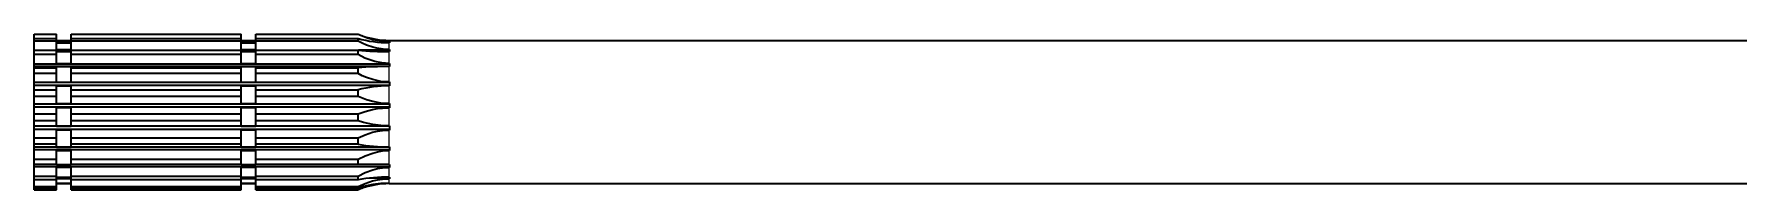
# Model space of a CAD drawing. Extents: x -858 to 594, y 0 to 420.
# Drawn here: x -858 to -132, y 143 to 209 of the extents above; entities that cross this region are included whole.
import ezdxf

# ---------------------------------------------------------------- set-up
doc = ezdxf.new("R2010")
doc.units = 0

msp = doc.modelspace()

# ---------------------------------------------------------------- linework, layer by layer
at = {"color": 7, "lineweight": 35, "ltscale": 0.005016}
for p, q in [((-857.680969, 208.838867), (-857.680969, 209.03952)), ((-848.155945, 208.838867), (-848.155945, 209.03952)), ((-841.906982, 208.838867), (-841.906982, 209.03952)), ((-769.516968, 208.838867), (-769.516968, 209.03952)), ((-763.267944, 208.838867), (-763.267944, 209.03952)), ((-719.755981, 208.838867), (-719.755981, 209.03952))]:
    msp.add_line(p, q, dxfattribs=at)
at = {"color": 7, "lineweight": 35, "ltscale": 0.238126}
for p, q in [((-857.680969, 209.03952), (-848.155945, 209.03952)), ((-848.155945, 208.838867), (-857.680969, 208.838867)), ((-857.680969, 207.176407), (-848.155945, 207.176407)), ((-848.155945, 206.07608), (-857.680969, 206.07608)), ((-857.680969, 202.251892), (-848.155945, 202.251892)), ((-848.155945, 200.359604), (-857.680969, 200.359604)), ((-857.680969, 194.748062), (-848.155945, 194.748062)), ((-848.155945, 192.249023), (-857.680969, 192.249023)), ((-857.680969, 185.399399), (-848.155945, 185.399399)), ((-848.155945, 182.538254), (-857.680969, 182.538254)), ((-857.680969, 175.121048), (-848.155945, 175.121048)), ((-848.155945, 172.177856), (-857.680969, 172.177856)), ((-857.680969, 164.919113), (-848.155945, 164.919113)), ((-848.155945, 162.181961), (-857.680969, 162.181961)), ((-857.680969, 155.792236), (-848.155945, 155.792236)), ((-848.155945, 153.529068), (-857.680969, 153.529068)), ((-857.680969, 148.633804), (-848.155945, 148.633804)), ((-848.155945, 147.066162), (-857.680969, 147.066162)), ((-857.680969, 144.144562), (-848.155945, 144.144562)), ((-848.155945, 143.425888), (-857.680969, 143.425888)), ((-857.680969, 142.763916), (-848.155945, 142.763916))]:
    msp.add_line(p, q, dxfattribs=at)
at = {"color": 7, "lineweight": 35, "ltscale": 0.041562}
for p, q in [((-857.680969, 207.176392), (-857.680969, 208.838867)), ((-848.155945, 207.176392), (-848.155945, 208.838867)), ((-841.906982, 207.176392), (-841.906982, 208.838867)), ((-769.516968, 207.176392), (-769.516968, 208.838867)), ((-763.267944, 207.176392), (-763.267944, 208.838867))]:
    msp.add_line(p, q, dxfattribs=at)
at = {"color": 7, "lineweight": 35, "ltscale": 0.027508}
for p, q in [((-857.680969, 206.07608), (-857.680969, 207.176407)), ((-848.155945, 206.07608), (-848.155945, 207.176407)), ((-841.906982, 206.07608), (-841.906982, 207.176407)), ((-769.516968, 206.07608), (-769.516968, 207.176407)), ((-763.267944, 206.07608), (-763.267944, 207.176407)), ((-719.755981, 206.07608), (-719.755981, 207.176407))]:
    msp.add_line(p, q, dxfattribs=at)
at = {"color": 7, "lineweight": 35, "ltscale": 0.09604}
for p, q in [((-857.680969, 202.234467), (-857.680969, 206.07608)), ((-857.680969, 188.40741), (-857.680969, 192.249023))]:
    msp.add_line(p, q, dxfattribs=at)
at = {"color": 7, "lineweight": 35, "ltscale": 0.156224}
for p, q in [((-848.155945, 206.348877), (-841.906982, 206.348877)), ((-848.155945, 205.759644), (-841.906982, 205.759644)), ((-841.906982, 205.571014), (-848.155945, 205.571014)), ((-848.155945, 205.377808), (-841.906982, 205.377808)), ((-848.155945, 202.456223), (-841.906982, 202.456223)), ((-841.906982, 202.234467), (-848.155945, 202.234467)), ((-848.155945, 201.577896), (-841.906982, 201.577896)), ((-848.155945, 196.553452), (-841.906982, 196.553452)), ((-848.155945, 195.264603), (-841.906982, 195.264603)), ((-848.155945, 188.629166), (-841.906982, 188.629166)), ((-848.155945, 187.055954), (-841.906982, 187.055954)), ((-848.155945, 179.459015), (-841.906982, 179.459015)), ((-848.155945, 177.755447), (-841.906982, 177.755447)), ((-848.155945, 169.940659), (-841.906982, 169.940659)), ((-848.155945, 168.273483), (-841.906982, 168.273483)), ((-848.155945, 161.005798), (-841.906982, 161.005798)), ((-848.155945, 159.538223), (-841.906982, 159.538223)), ((-848.155945, 153.529068), (-841.906982, 153.529068)), ((-848.155945, 152.404739), (-841.906982, 152.404739)), ((-848.155945, 148.242325), (-841.906982, 148.242325)), ((-841.906982, 147.781219), (-848.155945, 147.781219)), ((-848.155945, 147.571289), (-841.906982, 147.571289)), ((-848.155945, 145.663071), (-841.906982, 145.663071)), ((-848.155945, 145.511032), (-841.906982, 145.511032)), ((-848.155945, 145.454559), (-841.906982, 145.454559))]:
    msp.add_line(p, q, dxfattribs=at)
at = {"color": 7, "lineweight": 35, "ltscale": 0.090496}
for p, q in [((-848.155945, 202.456223), (-848.155945, 206.07608)), ((-841.906982, 202.456223), (-841.906982, 206.07608)), ((-769.516968, 202.456223), (-769.516968, 206.07608)), ((-763.267944, 202.456223), (-763.267944, 206.07608)), ((-848.155945, 188.629166), (-848.155945, 192.249023)), ((-841.906982, 188.629166), (-841.906982, 192.249023)), ((-769.516968, 188.629166), (-769.516968, 192.249023)), ((-763.267944, 188.629166), (-763.267944, 192.249023))]:
    msp.add_line(p, q, dxfattribs=at)
at = {"color": 7, "lineweight": 35}
for p, q in [((-841.906982, 209.03952), (-769.516968, 209.03952)), ((-769.516968, 208.838867), (-841.906982, 208.838867)), ((-841.906982, 207.176407), (-769.516968, 207.176407)), ((-769.516968, 206.07608), (-841.906982, 206.07608)), ((-763.267944, 209.03952), (-719.755981, 209.03952)), ((-719.755981, 208.838867), (-763.267944, 208.838867)), ((-763.267944, 207.176407), (-719.755981, 207.176407)), ((-719.755981, 206.07608), (-763.267944, 206.07608)), ((-706.497375, 206.381714), (86.135406, 206.381714)), ((-706.420959, 196.320297), (-857.680969, 196.320297)), ((-841.906982, 202.251892), (-769.516968, 202.251892)), ((-769.516968, 200.359604), (-841.906982, 200.359604)), ((-763.267944, 202.251892), (-719.755981, 202.251892)), ((-719.755981, 200.359604), (-763.267944, 200.359604)), ((-706.420959, 195.296249), (-857.680969, 195.296249)), ((-841.906982, 194.748062), (-769.516968, 194.748062)), ((-769.516968, 192.249023), (-841.906982, 192.249023)), ((-763.267944, 194.748062), (-719.755981, 194.748062)), ((-719.755981, 192.249023), (-763.267944, 192.249023)), ((-706.420959, 188.40741), (-857.680969, 188.40741)), ((-706.420959, 187.15744), (-857.680969, 187.15744)), ((-841.906982, 185.399399), (-769.516968, 185.399399)), ((-769.516968, 182.538254), (-841.906982, 182.538254)), ((-763.267944, 185.399399), (-719.755981, 185.399399)), ((-719.755981, 182.538254), (-763.267944, 182.538254)), ((-706.420959, 179.270386), (-857.680969, 179.270386)), ((-706.420959, 177.916824), (-857.680969, 177.916824)), ((-841.906982, 175.121048), (-769.516968, 175.121048)), ((-763.267944, 175.121048), (-719.755981, 175.121048)), ((-706.420959, 169.803604), (-857.680969, 169.803604)), ((-706.420959, 168.478973), (-857.680969, 168.478973)), ((-769.516968, 172.177856), (-841.906982, 172.177856)), ((-719.755981, 172.177856), (-763.267944, 172.177856)), ((-706.420959, 160.933746), (-857.680969, 160.933746)), ((-706.420959, 159.7677), (-857.680969, 159.7677)), ((-841.906982, 164.919113), (-769.516968, 164.919113)), ((-769.516968, 162.181961), (-841.906982, 162.181961)), ((-763.267944, 164.919113), (-719.755981, 164.919113)), ((-719.755981, 162.181961), (-763.267944, 162.181961)), ((-706.420959, 152.635742), (-857.680969, 152.635742)), ((-841.906982, 155.792236), (-769.516968, 155.792236)), ((-769.516968, 153.529068), (-841.906982, 153.529068)), ((-763.267944, 155.792236), (-719.755981, 155.792236)), ((-719.755981, 153.529068), (-763.267944, 153.529068)), ((-841.906982, 148.633804), (-769.516968, 148.633804)), ((-769.516968, 147.066162), (-841.906982, 147.066162)), ((-763.267944, 148.633804), (-719.755981, 148.633804)), ((-719.755981, 147.066162), (-763.267944, 147.066162)), ((-706.497375, 145.421722), (86.135406, 145.421722)), ((-841.906982, 144.144562), (-769.516968, 144.144562)), ((-769.516968, 143.425888), (-841.906982, 143.425888)), ((-841.906982, 142.763916), (-769.516968, 142.763916)), ((-763.267944, 144.144562), (-719.755981, 144.144562)), ((-719.755981, 143.425888), (-763.267944, 143.425888)), ((-763.267944, 142.763916), (-719.755981, 142.763916))]:
    msp.add_line(p, q, dxfattribs=at)
at = {"color": 7, "lineweight": 35, "ltscale": 0.156226}
for p, q in [((-769.516968, 206.348877), (-763.267944, 206.348877)), ((-769.516968, 205.759644), (-763.267944, 205.759644)), ((-763.267944, 205.571014), (-769.516968, 205.571014)), ((-769.516968, 205.377808), (-763.267944, 205.377808)), ((-769.516968, 202.456223), (-763.267944, 202.456223)), ((-763.267944, 202.234467), (-769.516968, 202.234467)), ((-769.516968, 201.577896), (-763.267944, 201.577896)), ((-769.516968, 196.553452), (-763.267944, 196.553452)), ((-769.516968, 195.264603), (-763.267944, 195.264603)), ((-769.516968, 188.629166), (-763.267944, 188.629166)), ((-769.516968, 187.055954), (-763.267944, 187.055954)), ((-769.516968, 179.459015), (-763.267944, 179.459015)), ((-769.516968, 177.755447), (-763.267944, 177.755447)), ((-769.516968, 169.940659), (-763.267944, 169.940659)), ((-769.516968, 168.273483), (-763.267944, 168.273483)), ((-769.516968, 161.005798), (-763.267944, 161.005798)), ((-769.516968, 159.538223), (-763.267944, 159.538223)), ((-769.516968, 153.529068), (-763.267944, 153.529068)), ((-769.516968, 152.404739), (-763.267944, 152.404739)), ((-769.516968, 148.242325), (-763.267944, 148.242325)), ((-763.267944, 147.781219), (-769.516968, 147.781219)), ((-769.516968, 147.571289), (-763.267944, 147.571289)), ((-769.516968, 145.663071), (-763.267944, 145.663071)), ((-769.516968, 145.511032), (-763.267944, 145.511032)), ((-769.516968, 145.454559), (-763.267944, 145.454559))]:
    msp.add_line(p, q, dxfattribs=at)
at = {"color": 7, "lineweight": 35, "ltscale": 0.106023}
msp.add_line((-706.420959, 205.571014), (-710.661865, 205.571014), dxfattribs=at)
at = {"color": 7, "lineweight": 13, "ltscale": 0.014573}
msp.add_line((-706.497375, 205.798782), (-706.497375, 206.381714), dxfattribs=at)
at = {"color": 7, "lineweight": 35, "ltscale": 0.00191}
for p, q in [((-706.420959, 205.798782), (-706.497375, 205.798782)), ((-706.497375, 205.400665), (-706.420959, 205.400665)), ((-706.420959, 202.502228), (-706.497375, 202.502228)), ((-706.497375, 201.586456), (-706.420959, 201.586456)), ((-706.420959, 196.601837), (-706.497375, 196.601837)), ((-706.497375, 195.258041), (-706.420959, 195.258041)), ((-706.420959, 188.675171), (-706.497375, 188.675171)), ((-706.497375, 187.034897), (-706.420959, 187.034897)), ((-706.420959, 179.498154), (-706.497375, 179.498154)), ((-706.497375, 177.721954), (-706.420959, 177.721954)), ((-706.420959, 169.969086), (-706.497375, 169.969086)), ((-706.497375, 168.23085), (-706.420959, 168.23085)), ((-706.420959, 161.020752), (-706.497375, 161.020752)), ((-706.497375, 159.490601), (-706.420959, 159.490601)), ((-706.420959, 153.529068), (-706.497375, 153.529068)), ((-706.497375, 152.356812), (-706.420959, 152.356812)), ((-706.420959, 148.227371), (-706.497375, 148.227371)), ((-706.497375, 147.52774), (-706.420959, 147.52774)), ((-706.420959, 145.634644), (-706.497375, 145.634644)), ((-706.497375, 145.47612), (-706.420959, 145.47612))]:
    msp.add_line(p, q, dxfattribs=at)
at = {"color": 7, "lineweight": 13, "ltscale": 0.072461}
msp.add_line((-706.497375, 202.502228), (-706.497375, 205.400665), dxfattribs=at)
at = {"color": 7, "lineweight": 35, "ltscale": 0.009953}
msp.add_line((-706.420959, 205.798782), (-706.420959, 205.400665), dxfattribs=at)
at = {"color": 7, "lineweight": 35, "ltscale": 0.047307}
for p, q in [((-857.680969, 200.359604), (-857.680969, 202.251892)), ((-848.155945, 200.359604), (-848.155945, 202.251892)), ((-841.906982, 200.359604), (-841.906982, 202.251892)), ((-769.516968, 200.359604), (-769.516968, 202.251892)), ((-763.267944, 200.359604), (-763.267944, 202.251892)), ((-719.755981, 200.359604), (-719.755981, 202.251892))]:
    msp.add_line(p, q, dxfattribs=at)
at = {"color": 7, "lineweight": 35, "ltscale": 0.100983}
msp.add_line((-857.680969, 196.320297), (-857.680969, 200.359604), dxfattribs=at)
at = {"color": 7, "lineweight": 35, "ltscale": 0.025601}
msp.add_line((-857.680969, 195.296249), (-857.680969, 196.320297), dxfattribs=at)
at = {"color": 7, "lineweight": 35, "ltscale": 0.095154}
for p, q in [((-848.155945, 196.553452), (-848.155945, 200.359604)), ((-841.906982, 196.553452), (-841.906982, 200.359604)), ((-769.516968, 196.553452), (-769.516968, 200.359604)), ((-763.267944, 196.553452), (-763.267944, 200.359604))]:
    msp.add_line(p, q, dxfattribs=at)
at = {"color": 7, "lineweight": 35, "ltscale": 0.32926}
msp.add_line((-706.420959, 202.234467), (-719.59137, 202.234467), dxfattribs=at)
at = {"color": 7, "lineweight": 13, "ltscale": 0.124615}
msp.add_line((-706.497375, 196.601837), (-706.497375, 201.586456), dxfattribs=at)
at = {"color": 7, "lineweight": 35, "ltscale": 0.022894}
msp.add_line((-706.420959, 202.502228), (-706.420959, 201.586456), dxfattribs=at)
at = {"color": 7, "lineweight": 35, "ltscale": 0.033595}
msp.add_line((-706.420959, 196.601837), (-706.420959, 195.258041), dxfattribs=at)
at = {"color": 7, "lineweight": 35, "ltscale": 0.013705}
msp.add_line((-857.680969, 194.748062), (-857.680969, 195.296249), dxfattribs=at)
at = {"color": 7, "lineweight": 35, "ltscale": 0.030802}
for p, q in [((-857.680969, 193.515991), (-857.680969, 194.748062)), ((-848.155945, 193.515991), (-848.155945, 194.748062)), ((-841.906982, 193.515991), (-841.906982, 194.748062)), ((-769.516968, 193.515991), (-769.516968, 194.748062)), ((-763.267944, 193.515991), (-763.267944, 194.748062)), ((-719.755981, 193.515991), (-719.755981, 194.748062))]:
    msp.add_line(p, q, dxfattribs=at)
at = {"color": 7, "lineweight": 35, "ltscale": 0.031674}
for p, q in [((-857.680969, 192.249023), (-857.680969, 193.515991)), ((-848.155945, 192.249023), (-848.155945, 193.515991)), ((-841.906982, 192.249023), (-841.906982, 193.515991)), ((-769.516968, 192.249023), (-769.516968, 193.515991)), ((-763.267944, 192.249023), (-763.267944, 193.515991)), ((-719.755981, 192.249023), (-719.755981, 193.515991))]:
    msp.add_line(p, q, dxfattribs=at)
at = {"color": 7, "lineweight": 35, "ltscale": 0.012914}
for p, q in [((-848.155945, 194.748062), (-848.155945, 195.264603)), ((-841.906982, 194.748062), (-841.906982, 195.264603)), ((-769.516968, 194.748062), (-769.516968, 195.264603)), ((-763.267944, 194.748062), (-763.267944, 195.264603))]:
    msp.add_line(p, q, dxfattribs=at)
at = {"color": 7, "lineweight": 13, "ltscale": 0.078983}
msp.add_line((-706.497375, 192.09874), (-706.497375, 195.258041), dxfattribs=at)
at = {"color": 7, "lineweight": 13, "ltscale": 0.085589}
msp.add_line((-706.497375, 188.675171), (-706.497375, 192.09874), dxfattribs=at)
at = {"color": 7, "lineweight": 35, "ltscale": 0.031249}
msp.add_line((-857.680969, 187.15744), (-857.680969, 188.40741), dxfattribs=at)
at = {"color": 7, "lineweight": 35, "ltscale": 0.043951}
msp.add_line((-857.680969, 185.399399), (-857.680969, 187.15744), dxfattribs=at)
at = {"color": 7, "lineweight": 35, "ltscale": 0.071529}
for p, q in [((-857.680969, 182.538254), (-857.680969, 185.399399)), ((-848.155945, 182.538254), (-848.155945, 185.399399)), ((-841.906982, 182.538254), (-841.906982, 185.399399)), ((-769.516968, 182.538254), (-769.516968, 185.399399)), ((-763.267944, 182.538254), (-763.267944, 185.399399)), ((-719.755981, 182.538254), (-719.755981, 185.399399))]:
    msp.add_line(p, q, dxfattribs=at)
at = {"color": 7, "lineweight": 35, "ltscale": 0.081697}
msp.add_line((-857.680969, 179.270386), (-857.680969, 182.538254), dxfattribs=at)
at = {"color": 7, "lineweight": 35, "ltscale": 0.041414}
for p, q in [((-848.155945, 185.399399), (-848.155945, 187.055954)), ((-841.906982, 185.399399), (-841.906982, 187.055954)), ((-769.516968, 185.399399), (-769.516968, 187.055954)), ((-763.267944, 185.399399), (-763.267944, 187.055954))]:
    msp.add_line(p, q, dxfattribs=at)
at = {"color": 7, "lineweight": 35, "ltscale": 0.076981}
for p, q in [((-848.155945, 179.459015), (-848.155945, 182.538254)), ((-841.906982, 179.459015), (-841.906982, 182.538254)), ((-769.516968, 179.459015), (-769.516968, 182.538254)), ((-763.267944, 179.459015), (-763.267944, 182.538254))]:
    msp.add_line(p, q, dxfattribs=at)
at = {"color": 7, "lineweight": 13, "ltscale": 0.188419}
msp.add_line((-706.497375, 179.498154), (-706.497375, 187.034897), dxfattribs=at)
at = {"color": 7, "lineweight": 35, "ltscale": 0.041007}
msp.add_line((-706.420959, 188.675171), (-706.420959, 187.034897), dxfattribs=at)
at = {"color": 7, "lineweight": 35, "ltscale": 0.033839}
msp.add_line((-857.680969, 177.916824), (-857.680969, 179.270386), dxfattribs=at)
at = {"color": 7, "lineweight": 35, "ltscale": 0.069894}
msp.add_line((-857.680969, 175.121048), (-857.680969, 177.916824), dxfattribs=at)
at = {"color": 7, "lineweight": 35, "ltscale": 0.07358}
for p, q in [((-857.680969, 172.177856), (-857.680969, 175.121048)), ((-848.155945, 172.177856), (-848.155945, 175.121048)), ((-841.906982, 172.177856), (-841.906982, 175.121048)), ((-769.516968, 172.177856), (-769.516968, 175.121048)), ((-763.267944, 172.177856), (-763.267944, 175.121048)), ((-719.755981, 172.177856), (-719.755981, 175.121048))]:
    msp.add_line(p, q, dxfattribs=at)
at = {"color": 7, "lineweight": 35, "ltscale": 0.06586}
for p, q in [((-848.155945, 175.121048), (-848.155945, 177.755447)), ((-841.906982, 175.121048), (-841.906982, 177.755447)), ((-769.516968, 175.121048), (-769.516968, 177.755447)), ((-763.267944, 175.121048), (-763.267944, 177.755447))]:
    msp.add_line(p, q, dxfattribs=at)
at = {"color": 7, "lineweight": 13, "ltscale": 0.193822}
msp.add_line((-706.497375, 169.969086), (-706.497375, 177.721954), dxfattribs=at)
at = {"color": 7, "lineweight": 35, "ltscale": 0.044405}
msp.add_line((-706.420959, 179.498154), (-706.420959, 177.721954), dxfattribs=at)
at = {"color": 7, "lineweight": 35, "ltscale": 0.059356}
msp.add_line((-857.680969, 169.803604), (-857.680969, 172.177856), dxfattribs=at)
at = {"color": 7, "lineweight": 35, "ltscale": 0.033116}
msp.add_line((-857.680969, 168.478973), (-857.680969, 169.803604), dxfattribs=at)
at = {"color": 7, "lineweight": 35, "ltscale": 0.088997}
msp.add_line((-857.680969, 164.919113), (-857.680969, 168.478973), dxfattribs=at)
at = {"color": 7, "lineweight": 35, "ltscale": 0.05593}
for p, q in [((-848.155945, 169.940659), (-848.155945, 172.177856)), ((-841.906982, 169.940659), (-841.906982, 172.177856)), ((-769.516968, 169.940659), (-769.516968, 172.177856)), ((-763.267944, 169.940659), (-763.267944, 172.177856))]:
    msp.add_line(p, q, dxfattribs=at)
at = {"color": 7, "lineweight": 35, "ltscale": 0.083859}
for p, q in [((-848.155945, 164.919113), (-848.155945, 168.273483)), ((-841.906982, 164.919113), (-841.906982, 168.273483)), ((-769.516968, 164.919113), (-769.516968, 168.273483)), ((-763.267944, 164.919113), (-763.267944, 168.273483))]:
    msp.add_line(p, q, dxfattribs=at)
at = {"color": 7, "lineweight": 13, "ltscale": 0.180252}
msp.add_line((-706.497375, 161.020752), (-706.497375, 168.23085), dxfattribs=at)
at = {"color": 7, "lineweight": 35, "ltscale": 0.043456}
msp.add_line((-706.420959, 169.969086), (-706.420959, 168.23085), dxfattribs=at)
at = {"color": 7, "lineweight": 35, "ltscale": 0.068429}
for p, q in [((-857.680969, 162.181961), (-857.680969, 164.919113)), ((-848.155945, 162.181961), (-848.155945, 164.919113)), ((-841.906982, 162.181961), (-841.906982, 164.919113)), ((-769.516968, 162.181961), (-769.516968, 164.919113)), ((-763.267944, 162.181961), (-763.267944, 164.919113)), ((-719.755981, 162.181961), (-719.755981, 164.919113))]:
    msp.add_line(p, q, dxfattribs=at)
at = {"color": 7, "lineweight": 35, "ltscale": 0.031205}
msp.add_line((-857.680969, 160.933746), (-857.680969, 162.181961), dxfattribs=at)
at = {"color": 7, "lineweight": 35, "ltscale": 0.029151}
msp.add_line((-857.680969, 159.7677), (-857.680969, 160.933746), dxfattribs=at)
at = {"color": 7, "lineweight": 35, "ltscale": 0.099387}
msp.add_line((-857.680969, 155.792236), (-857.680969, 159.7677), dxfattribs=at)
at = {"color": 7, "lineweight": 35, "ltscale": 0.029404}
for p, q in [((-848.155945, 161.005798), (-848.155945, 162.181961)), ((-841.906982, 161.005798), (-841.906982, 162.181961)), ((-769.516968, 161.005798), (-769.516968, 162.181961)), ((-763.267944, 161.005798), (-763.267944, 162.181961))]:
    msp.add_line(p, q, dxfattribs=at)
at = {"color": 7, "lineweight": 35, "ltscale": 0.038254}
msp.add_line((-706.420959, 161.020752), (-706.420959, 159.490601), dxfattribs=at)
at = {"color": 7, "lineweight": 35, "ltscale": 0.056579}
for p, q in [((-857.680969, 153.529068), (-857.680969, 155.792236)), ((-848.155945, 153.529068), (-848.155945, 155.792236)), ((-841.906982, 153.529068), (-841.906982, 155.792236)), ((-769.516968, 153.529068), (-769.516968, 155.792236)), ((-763.267944, 153.529068), (-763.267944, 155.792236)), ((-719.755981, 153.529068), (-719.755981, 155.792236))]:
    msp.add_line(p, q, dxfattribs=at)
at = {"color": 7, "lineweight": 35, "ltscale": 0.022333}
msp.add_line((-857.680969, 152.635742), (-857.680969, 153.529068), dxfattribs=at)
at = {"color": 7, "lineweight": 35, "ltscale": 0.100048}
msp.add_line((-857.680969, 148.633804), (-857.680969, 152.635742), dxfattribs=at)
at = {"color": 7, "lineweight": 35, "ltscale": 0.09365}
for p, q in [((-848.155945, 155.792236), (-848.155945, 159.538223)), ((-841.906982, 155.792236), (-841.906982, 159.538223)), ((-769.516968, 155.792236), (-769.516968, 159.538223)), ((-763.267944, 155.792236), (-763.267944, 159.538223))]:
    msp.add_line(p, q, dxfattribs=at)
at = {"color": 7, "lineweight": 35, "ltscale": 0.331465}
msp.add_line((-706.497375, 153.529068), (-719.755981, 153.529068), dxfattribs=at)
at = {"color": 7, "lineweight": 13, "ltscale": 0.149038}
msp.add_line((-706.497375, 153.529068), (-706.497375, 159.490601), dxfattribs=at)
at = {"color": 7, "lineweight": 35, "ltscale": 0.029306}
msp.add_line((-706.420959, 153.529068), (-706.420959, 152.356812), dxfattribs=at)
at = {"color": 7, "lineweight": 35, "ltscale": 0.039191}
for p, q in [((-857.680969, 147.066162), (-857.680969, 148.633804)), ((-848.155945, 147.066162), (-848.155945, 148.633804)), ((-841.906982, 147.066162), (-841.906982, 148.633804)), ((-769.516968, 147.066162), (-769.516968, 148.633804)), ((-763.267944, 147.066162), (-763.267944, 148.633804)), ((-719.755981, 147.066162), (-719.755981, 148.633804))]:
    msp.add_line(p, q, dxfattribs=at)
at = {"color": 7, "lineweight": 35, "ltscale": 0.07304}
for p, q in [((-857.680969, 144.144562), (-857.680969, 147.066162)), ((-848.155945, 144.144562), (-848.155945, 147.066162)), ((-841.906982, 144.144562), (-841.906982, 147.066162)), ((-769.516968, 144.144562), (-769.516968, 147.066162)), ((-763.267944, 144.144562), (-763.267944, 147.066162))]:
    msp.add_line(p, q, dxfattribs=at)
at = {"color": 7, "lineweight": 35, "ltscale": 0.094273}
for p, q in [((-848.155945, 148.633804), (-848.155945, 152.404739)), ((-841.906982, 148.633804), (-841.906982, 152.404739)), ((-769.516968, 148.633804), (-769.516968, 152.404739)), ((-763.267944, 148.633804), (-763.267944, 152.404739))]:
    msp.add_line(p, q, dxfattribs=at)
at = {"color": 7, "lineweight": 35, "ltscale": 0.208813}
msp.add_line((-706.420959, 147.781219), (-714.773499, 147.781219), dxfattribs=at)
at = {"color": 7, "lineweight": 13, "ltscale": 0.103236}
msp.add_line((-706.497375, 148.227371), (-706.497375, 152.356812), dxfattribs=at)
at = {"color": 7, "lineweight": 13, "ltscale": 0.047327}
msp.add_line((-706.497375, 145.634644), (-706.497375, 147.52774), dxfattribs=at)
at = {"color": 7, "lineweight": 13, "ltscale": 0.00136}
msp.add_line((-706.497375, 145.421722), (-706.497375, 145.47612), dxfattribs=at)
at = {"color": 7, "lineweight": 35, "ltscale": 0.017491}
msp.add_line((-706.420959, 148.227371), (-706.420959, 147.52774), dxfattribs=at)
at = {"color": 7, "lineweight": 35, "ltscale": 0.003963}
msp.add_line((-706.420959, 145.634644), (-706.420959, 145.47612), dxfattribs=at)
at = {"color": 7, "lineweight": 35, "ltscale": 0.017967}
for p, q in [((-857.680969, 143.425888), (-857.680969, 144.144562)), ((-848.155945, 143.425888), (-848.155945, 144.144562)), ((-841.906982, 143.425888), (-841.906982, 144.144562)), ((-769.516968, 143.425888), (-769.516968, 144.144562)), ((-763.267944, 143.425888), (-763.267944, 144.144562)), ((-719.755981, 143.425888), (-719.755981, 144.144562))]:
    msp.add_line(p, q, dxfattribs=at)
at = {"color": 7, "lineweight": 35, "ltscale": 0.016549}
for p, q in [((-857.680969, 142.763916), (-857.680969, 143.425873)), ((-848.155945, 142.763916), (-848.155945, 143.425873)), ((-841.906982, 142.763916), (-841.906982, 143.425873)), ((-769.516968, 142.763916), (-769.516968, 143.425873)), ((-763.267944, 142.763916), (-763.267944, 143.425873))]:
    msp.add_line(p, q, dxfattribs=at)
at = {"color": 7, "lineweight": 35}
for points in [[(-706.497375, 205.798782), (-710.062561, 206.019363), (-713.510437, 206.650818), (-716.123352, 207.401733), (-719.755981, 208.838867)], [(-706.497375, 202.502228), (-708.212646, 202.562332), (-709.908264, 202.739532), (-711.729065, 203.060104), (-713.508972, 203.503479), (-716.120667, 204.38559), (-717.972046, 205.178528), (-719.755981, 206.07608)], [(-706.497375, 196.601837), (-709.593445, 196.807251), (-712.626282, 197.406448), (-714.738708, 198.055557), (-716.799194, 198.870483), (-719.755981, 200.359604)], [(-706.497375, 188.675171), (-708.291992, 188.740967), (-710.064758, 188.934616), (-711.805786, 189.24939), (-713.508972, 189.676453), (-716.120667, 190.558563), (-717.972046, 191.351425), (-719.755981, 192.249023)], [(-706.497375, 179.498154), (-710.062561, 179.718536), (-713.510315, 180.350266), (-716.123352, 181.101151), (-719.755981, 182.538254)], [(-719.755981, 175.121048), (-716.731262, 176.172882), (-713.53717, 176.987427), (-711.493774, 177.351212), (-709.398438, 177.597092), (-706.497375, 177.721954)], [(-706.497375, 169.969086), (-710.059692, 170.128922), (-713.512146, 170.588516), (-717.380615, 171.457077), (-719.755981, 172.177856)], [(-719.755981, 164.919113), (-716.734558, 166.257004), (-713.531921, 167.296967), (-711.488647, 167.759827), (-709.390015, 168.072739), (-706.497375, 168.23085)], [(-719.755981, 155.792236), (-716.736572, 157.285263), (-713.528625, 158.448685), (-711.485474, 158.965332), (-709.384705, 159.314651), (-706.497375, 159.490601)], [(-719.755981, 148.633804), (-716.736755, 150.136566), (-713.528381, 151.308014), (-711.485168, 151.82814), (-709.384338, 152.179688), (-706.497375, 152.356812)], [(-719.755981, 144.144562), (-716.734802, 145.510727), (-713.531311, 146.573898), (-711.488037, 147.046844), (-709.388977, 147.366241), (-706.497375, 147.52774)], [(-706.497375, 145.634644), (-710.059692, 145.474518), (-713.512146, 145.01532), (-717.380615, 144.146515), (-719.755981, 143.425888)]]:
    msp.add_lwpolyline(points, dxfattribs=at)
for centre, radius, start, end in [((-705.057007, 244.859283), 38.718395, 247.688741, 251.116696), ((-706.376099, 256.565033), 51.16672, 254.841827, 269.864152), ((-706.497375, 240.671707), 34.289998, 251.129401, 269.999997), ((-706.464905, 334.580505), 132.994272, 264.264442, 269.985989), ((-706.486206, 22.280418), 172.977584, 90.003698, 94.399696), ((-706.396851, 131.760696), 55.275869, 90.104224, 103.985409), ((-706.439331, 237.877945), 76.857906, 260.022471, 269.956721), ((-706.441162, 71.371727), 76.856157, 90.041899, 99.976368), ((-706.497375, 111.131721), 34.289998, 90.000003, 108.870599), ((-705.057007, 106.944145), 38.718395, 108.883304, 112.311259)]:
    msp.add_arc(centre, radius, start, end, dxfattribs=at)
msp.add_ellipse((-713.577637, 8.289618), major_axis=(-9.216064, -137.11467), ratio=0.481564, start_param=3.1738726932, end_param=3.3404596911, dxfattribs=at)

doc.saveas('drawing.dxf')
